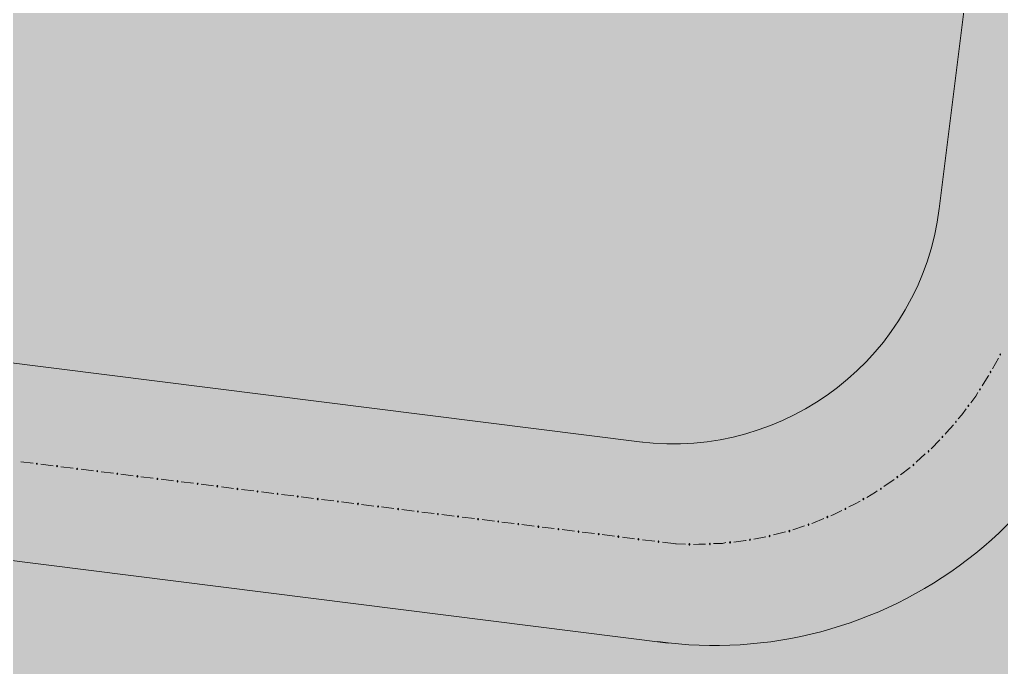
# Model space of a CAD drawing. Header units: metres. Extents: x -4 to 509425, y 7549 to 4732445.
# Drawn here: x 476056.5 to 476076.61, y 4719704.91 to 4719718.17 of the extents above; entities that cross this region are included whole.
import ezdxf

# ---------------------------------------------------------------- set-up
doc = ezdxf.new("R2010")
doc.units = ezdxf.units.M
doc.header["$LTSCALE"] = 0.01
doc.header["$MEASUREMENT"] = 0
doc.layers.get('0').update_dxf_attribs({"lineweight": 0})
doc.layers.add('_SUBESTACIÓN', color=1, linetype='Continuous')
doc.layers.add('SUBESTACION LA VID', color=253, linetype='Continuous')

# ---------------------------------------------------------------- blocks, each defined once
blk = doc.blocks.new('A$Cfff6051d')
at = {"layer": 'SUBESTACION LA VID', "transparency": 33554687}
h = blk.add_hatch(color=256, dxfattribs=at)
h.dxf.hatch_style = 2
h.paths.add_polyline_path([(476076.593, 4719711.312), (476076.594, 4719711.32), (476076.586, 4719711.321), (476076.576, 4719711.314), (476076.584, 4719711.304), (476076.592, 4719711.303)])
h = blk.add_hatch(color=256, dxfattribs=at)
h.dxf.hatch_style = 2
h.paths.add_polyline_path([(476076.395, 4719710.953), (476076.396, 4719710.961), (476076.387, 4719710.962), (476076.378, 4719710.955), (476076.385, 4719710.945), (476076.393, 4719710.944)])
h = blk.add_hatch(color=256, dxfattribs=at)
h.dxf.hatch_style = 2
h.paths.add_polyline_path([(476076.179, 4719710.596), (476076.18, 4719710.604), (476076.172, 4719710.605), (476076.162, 4719710.598), (476076.17, 4719710.588), (476076.178, 4719710.587)])
h = blk.add_hatch(color=256, dxfattribs=at)
h.dxf.hatch_style = 2
h.paths.add_polyline_path([(476075.941, 4719710.259), (476075.942, 4719710.267), (476075.933, 4719710.268), (476075.924, 4719710.261), (476075.931, 4719710.251), (476075.94, 4719710.25)])
h = blk.add_hatch(color=256, dxfattribs=at)
h.dxf.hatch_style = 2
h.paths.add_polyline_path([(476075.686, 4719709.932), (476075.687, 4719709.941), (476075.679, 4719709.942), (476075.67, 4719709.934), (476075.677, 4719709.925), (476075.685, 4719709.924)])
h = blk.add_hatch(color=256, dxfattribs=at)
h.dxf.hatch_style = 2
h.paths.add_polyline_path([(476075.409, 4719709.626), (476075.41, 4719709.634), (476075.402, 4719709.635), (476075.392, 4719709.628), (476075.4, 4719709.618), (476075.408, 4719709.617)])
h = blk.add_hatch(color=256, dxfattribs=at)
h.dxf.hatch_style = 2
h.paths.add_polyline_path([(476075.124, 4719709.329), (476075.125, 4719709.337), (476075.117, 4719709.338), (476075.108, 4719709.331), (476075.115, 4719709.321), (476075.123, 4719709.32)])
h = blk.add_hatch(color=256, dxfattribs=at)
h.dxf.hatch_style = 2
h.paths.add_polyline_path([(476056.859, 4719709.076), (476056.86, 4719709.084), (476056.852, 4719709.085), (476056.842, 4719709.078), (476056.85, 4719709.068), (476056.858, 4719709.067)])
h = blk.add_hatch(color=256, dxfattribs=at)
h.dxf.hatch_style = 2
h.paths.add_polyline_path([(476057.271, 4719709.024), (476057.272, 4719709.033), (476057.263, 4719709.034), (476057.254, 4719709.026), (476057.261, 4719709.017), (476057.27, 4719709.016)])
h = blk.add_hatch(color=256, dxfattribs=at)
h.dxf.hatch_style = 2
h.paths.add_polyline_path([(476057.682, 4719708.973), (476057.683, 4719708.981), (476057.675, 4719708.982), (476057.665, 4719708.975), (476057.673, 4719708.965), (476057.681, 4719708.964)])
h = blk.add_hatch(color=256, dxfattribs=at)
h.dxf.hatch_style = 2
h.paths.add_polyline_path([(476074.817, 4719709.051), (476074.818, 4719709.06), (476074.809, 4719709.061), (476074.8, 4719709.054), (476074.807, 4719709.044), (476074.816, 4719709.043)])
h = blk.add_hatch(color=256, dxfattribs=at)
h.dxf.hatch_style = 2
h.paths.add_polyline_path([(476058.094, 4719708.921), (476058.095, 4719708.929), (476058.087, 4719708.93), (476058.077, 4719708.923), (476058.084, 4719708.914), (476058.093, 4719708.913)])
h = blk.add_hatch(color=256, dxfattribs=at)
h.dxf.hatch_style = 2
h.paths.add_polyline_path([(476058.506, 4719708.869), (476058.507, 4719708.878), (476058.498, 4719708.879), (476058.489, 4719708.871), (476058.496, 4719708.862), (476058.504, 4719708.861)])
h = blk.add_hatch(color=256, dxfattribs=at)
h.dxf.hatch_style = 2
h.paths.add_polyline_path([(476058.917, 4719708.818), (476058.918, 4719708.826), (476058.91, 4719708.827), (476058.9, 4719708.82), (476058.908, 4719708.81), (476058.916, 4719708.809)])
h = blk.add_hatch(color=256, dxfattribs=at)
h.dxf.hatch_style = 2
h.paths.add_polyline_path([(476059.329, 4719708.766), (476059.33, 4719708.775), (476059.321, 4719708.776), (476059.312, 4719708.768), (476059.319, 4719708.759), (476059.328, 4719708.758)])
h = blk.add_hatch(color=256, dxfattribs=at)
h.dxf.hatch_style = 2
h.paths.add_polyline_path([(476074.487, 4719708.803), (476074.488, 4719708.811), (476074.479, 4719708.812), (476074.47, 4719708.805), (476074.477, 4719708.795), (476074.486, 4719708.794)])
h = blk.add_hatch(color=256, dxfattribs=at)
h.dxf.hatch_style = 2
h.paths.add_polyline_path([(476059.74, 4719708.715), (476059.741, 4719708.723), (476059.733, 4719708.724), (476059.724, 4719708.717), (476059.731, 4719708.707), (476059.739, 4719708.706)])
h = blk.add_hatch(color=256, dxfattribs=at)
h.dxf.hatch_style = 2
h.paths.add_polyline_path([(476060.152, 4719708.663), (476060.153, 4719708.671), (476060.145, 4719708.672), (476060.135, 4719708.665), (476060.143, 4719708.656), (476060.151, 4719708.655)])
h = blk.add_hatch(color=256, dxfattribs=at)
h.dxf.hatch_style = 2
h.paths.add_polyline_path([(476060.555, 4719708.612), (476060.556, 4719708.621), (476060.548, 4719708.622), (476060.538, 4719708.615), (476060.546, 4719708.605), (476060.554, 4719708.604)])
h = blk.add_hatch(color=256, dxfattribs=at)
h.dxf.hatch_style = 2
h.paths.add_polyline_path([(476060.967, 4719708.561), (476060.968, 4719708.569), (476060.959, 4719708.57), (476060.95, 4719708.563), (476060.957, 4719708.553), (476060.966, 4719708.552)])
h = blk.add_hatch(color=256, dxfattribs=at)
h.dxf.hatch_style = 2
h.paths.add_polyline_path([(476074.15, 4719708.563), (476074.151, 4719708.572), (476074.142, 4719708.573), (476074.133, 4719708.565), (476074.14, 4719708.556), (476074.149, 4719708.555)])
h = blk.add_hatch(color=256, dxfattribs=at)
h.dxf.hatch_style = 2
h.paths.add_polyline_path([(476061.378, 4719708.509), (476061.379, 4719708.518), (476061.371, 4719708.519), (476061.362, 4719708.511), (476061.369, 4719708.502), (476061.377, 4719708.501)])
h = blk.add_hatch(color=256, dxfattribs=at)
h.dxf.hatch_style = 2
h.paths.add_polyline_path([(476061.79, 4719708.458), (476061.791, 4719708.466), (476061.783, 4719708.467), (476061.773, 4719708.46), (476061.781, 4719708.45), (476061.789, 4719708.449)])
h = blk.add_hatch(color=256, dxfattribs=at)
h.dxf.hatch_style = 2
h.paths.add_polyline_path([(476062.202, 4719708.406), (476062.203, 4719708.414), (476062.194, 4719708.415), (476062.185, 4719708.408), (476062.192, 4719708.399), (476062.201, 4719708.398)])
h = blk.add_hatch(color=256, dxfattribs=at)
h.dxf.hatch_style = 2
h.paths.add_polyline_path([(476062.613, 4719708.354), (476062.614, 4719708.363), (476062.606, 4719708.364), (476062.596, 4719708.356), (476062.604, 4719708.347), (476062.612, 4719708.346)])
h = blk.add_hatch(color=256, dxfattribs=at)
h.dxf.hatch_style = 2
h.paths.add_polyline_path([(476073.79, 4719708.352), (476073.791, 4719708.361), (476073.783, 4719708.362), (476073.774, 4719708.355), (476073.781, 4719708.345), (476073.789, 4719708.344)])
h = blk.add_hatch(color=256, dxfattribs=at)
h.dxf.hatch_style = 2
h.paths.add_polyline_path([(476063.025, 4719708.303), (476063.026, 4719708.311), (476063.018, 4719708.312), (476063.008, 4719708.305), (476063.015, 4719708.295), (476063.024, 4719708.294)])
h = blk.add_hatch(color=256, dxfattribs=at)
h.dxf.hatch_style = 2
h.paths.add_polyline_path([(476063.437, 4719708.251), (476063.438, 4719708.26), (476063.429, 4719708.261), (476063.42, 4719708.253), (476063.427, 4719708.244), (476063.435, 4719708.243)])
h = blk.add_hatch(color=256, dxfattribs=at)
h.dxf.hatch_style = 2
h.paths.add_polyline_path([(476063.848, 4719708.2), (476063.849, 4719708.208), (476063.841, 4719708.209), (476063.831, 4719708.202), (476063.839, 4719708.192), (476063.847, 4719708.191)])
h = blk.add_hatch(color=256, dxfattribs=at)
h.dxf.hatch_style = 2
h.paths.add_polyline_path([(476064.26, 4719708.148), (476064.261, 4719708.156), (476064.252, 4719708.157), (476064.243, 4719708.15), (476064.25, 4719708.141), (476064.259, 4719708.14)])
h = blk.add_hatch(color=256, dxfattribs=at)
h.dxf.hatch_style = 2
h.paths.add_polyline_path([(476073.424, 4719708.151), (476073.425, 4719708.159), (476073.417, 4719708.16), (476073.407, 4719708.153), (476073.414, 4719708.144), (476073.423, 4719708.143)])
h = blk.add_hatch(color=256, dxfattribs=at)
h.dxf.hatch_style = 2
h.paths.add_polyline_path([(476064.663, 4719708.097), (476064.664, 4719708.106), (476064.656, 4719708.107), (476064.646, 4719708.1), (476064.653, 4719708.09), (476064.662, 4719708.089)])
h = blk.add_hatch(color=256, dxfattribs=at)
h.dxf.hatch_style = 2
h.paths.add_polyline_path([(476065.075, 4719708.046), (476065.076, 4719708.054), (476065.067, 4719708.055), (476065.058, 4719708.048), (476065.065, 4719708.038), (476065.074, 4719708.037)])
h = blk.add_hatch(color=256, dxfattribs=at)
h.dxf.hatch_style = 2
h.paths.add_polyline_path([(476065.486, 4719707.994), (476065.487, 4719708.003), (476065.479, 4719708.004), (476065.469, 4719707.996), (476065.477, 4719707.987), (476065.485, 4719707.986)])
h = blk.add_hatch(color=256, dxfattribs=at)
h.dxf.hatch_style = 2
h.paths.add_polyline_path([(476073.053, 4719707.984), (476073.054, 4719707.993), (476073.046, 4719707.994), (476073.036, 4719707.986), (476073.044, 4719707.977), (476073.052, 4719707.976)])
h = blk.add_hatch(color=256, dxfattribs=at)
h.dxf.hatch_style = 2
h.paths.add_polyline_path([(476065.898, 4719707.943), (476065.899, 4719707.951), (476065.89, 4719707.952), (476065.881, 4719707.945), (476065.888, 4719707.935), (476065.897, 4719707.934)])
h = blk.add_hatch(color=256, dxfattribs=at)
h.dxf.hatch_style = 2
h.paths.add_polyline_path([(476066.309, 4719707.891), (476066.31, 4719707.899), (476066.302, 4719707.9), (476066.293, 4719707.893), (476066.3, 4719707.884), (476066.308, 4719707.883)])
h = blk.add_hatch(color=256, dxfattribs=at)
h.dxf.hatch_style = 2
h.paths.add_polyline_path([(476066.721, 4719707.839), (476066.722, 4719707.848), (476066.714, 4719707.849), (476066.704, 4719707.842), (476066.712, 4719707.832), (476066.72, 4719707.831)])
h = blk.add_hatch(color=256, dxfattribs=at)
h.dxf.hatch_style = 2
h.paths.add_polyline_path([(476067.133, 4719707.788), (476067.134, 4719707.796), (476067.125, 4719707.797), (476067.116, 4719707.79), (476067.123, 4719707.78), (476067.132, 4719707.779)])
h = blk.add_hatch(color=256, dxfattribs=at)
h.dxf.hatch_style = 2
h.paths.add_polyline_path([(476072.667, 4719707.828), (476072.668, 4719707.836), (476072.659, 4719707.837), (476072.65, 4719707.83), (476072.657, 4719707.82), (476072.666, 4719707.819)])
h = blk.add_hatch(color=256, dxfattribs=at)
h.dxf.hatch_style = 2
h.paths.add_polyline_path([(476067.544, 4719707.736), (476067.545, 4719707.745), (476067.537, 4719707.746), (476067.527, 4719707.738), (476067.535, 4719707.729), (476067.543, 4719707.728)])
h = blk.add_hatch(color=256, dxfattribs=at)
h.dxf.hatch_style = 2
h.paths.add_polyline_path([(476067.956, 4719707.685), (476067.957, 4719707.693), (476067.949, 4719707.694), (476067.939, 4719707.687), (476067.946, 4719707.677), (476067.955, 4719707.676)])
h = blk.add_hatch(color=256, dxfattribs=at)
h.dxf.hatch_style = 2
h.paths.add_polyline_path([(476068.368, 4719707.633), (476068.369, 4719707.641), (476068.36, 4719707.642), (476068.351, 4719707.635), (476068.358, 4719707.626), (476068.366, 4719707.625)])
h = blk.add_hatch(color=256, dxfattribs=at)
h.dxf.hatch_style = 2
h.paths.add_polyline_path([(476068.771, 4719707.582), (476068.772, 4719707.591), (476068.763, 4719707.592), (476068.754, 4719707.585), (476068.761, 4719707.575), (476068.77, 4719707.574)])
h = blk.add_hatch(color=256, dxfattribs=at)
h.dxf.hatch_style = 2
h.paths.add_polyline_path([(476071.87, 4719707.595), (476071.871, 4719707.603), (476071.862, 4719707.604), (476071.853, 4719707.597), (476071.86, 4719707.588), (476071.868, 4719707.587)])
h = blk.add_hatch(color=256, dxfattribs=at)
h.dxf.hatch_style = 2
h.paths.add_polyline_path([(476072.275, 4719707.698), (476072.276, 4719707.706), (476072.268, 4719707.707), (476072.258, 4719707.7), (476072.265, 4719707.69), (476072.274, 4719707.689)])
h = blk.add_hatch(color=256, dxfattribs=at)
h.dxf.hatch_style = 2
h.paths.add_polyline_path([(476069.182, 4719707.531), (476069.183, 4719707.539), (476069.175, 4719707.54), (476069.166, 4719707.533), (476069.173, 4719707.523), (476069.181, 4719707.522)])
h = blk.add_hatch(color=256, dxfattribs=at)
h.dxf.hatch_style = 2
h.paths.add_polyline_path([(476069.594, 4719707.479), (476069.595, 4719707.488), (476069.587, 4719707.489), (476069.577, 4719707.481), (476069.585, 4719707.472), (476069.593, 4719707.471)])
h = blk.add_hatch(color=256, dxfattribs=at)
h.dxf.hatch_style = 2
h.paths.add_polyline_path([(476070.227, 4719707.425), (476070.228, 4719707.434), (476070.22, 4719707.435), (476070.21, 4719707.428), (476070.218, 4719707.418), (476070.226, 4719707.417)])
h = blk.add_hatch(color=256, dxfattribs=at)
h.dxf.hatch_style = 2
h.paths.add_polyline_path([(476070.646, 4719707.433), (476070.647, 4719707.441), (476070.639, 4719707.442), (476070.629, 4719707.435), (476070.637, 4719707.425), (476070.645, 4719707.424)])
h = blk.add_hatch(color=256, dxfattribs=at)
h.dxf.hatch_style = 2
h.paths.add_polyline_path([(476071.06, 4719707.466), (476071.061, 4719707.474), (476071.053, 4719707.476), (476071.043, 4719707.468), (476071.05, 4719707.459), (476071.059, 4719707.458)])
h = blk.add_hatch(color=256, dxfattribs=at)
h.dxf.hatch_style = 2
h.paths.add_polyline_path([(476071.467, 4719707.517), (476071.468, 4719707.526), (476071.46, 4719707.527), (476071.451, 4719707.52), (476071.458, 4719707.51), (476071.466, 4719707.509)])
at = {"layer": 'SUBESTACION LA VID', "lineweight": 15}
for p, q in [((476076.401, 4719722.778), (476075.337, 4719714.293)), ((476069.252, 4719709.519), (475971.716, 4719721.747)), ((476069.786, 4719705.407), (475972.915, 4719717.552)), ((476076.428, 4719711.017), (476076.55, 4719711.24)), ((476075.174, 4719709.382), (476075.35, 4719709.565)), ((476074.866, 4719709.105), (476075.05, 4719709.278)), ((476056.775, 4719709.086), (476056.523, 4719709.118)), ((476057.187, 4719709.035), (476056.935, 4719709.066)), ((476057.598, 4719708.983), (476057.346, 4719709.015)), ((476058.01, 4719708.932), (476057.758, 4719708.963)), ((476074.544, 4719708.847), (476074.742, 4719709.001)), ((476058.422, 4719708.88), (476058.169, 4719708.912)), ((476058.825, 4719708.829), (476058.573, 4719708.861)), ((476059.236, 4719708.778), (476058.984, 4719708.809)), ((476059.648, 4719708.726), (476059.396, 4719708.758)), ((476060.06, 4719708.675), (476059.808, 4719708.706)), ((476060.471, 4719708.623), (476060.219, 4719708.655)), ((476060.883, 4719708.571), (476060.631, 4719708.603)), ((476074.206, 4719708.607), (476074.412, 4719708.752)), ((476061.294, 4719708.52), (476061.042, 4719708.551)), ((476061.706, 4719708.468), (476061.454, 4719708.5)), ((476062.118, 4719708.417), (476061.866, 4719708.448)), ((476062.521, 4719708.366), (476062.269, 4719708.398)), ((476062.932, 4719708.314), (476062.68, 4719708.346)), ((476063.344, 4719708.263), (476063.092, 4719708.294)), ((476063.756, 4719708.211), (476063.504, 4719708.243)), ((476064.167, 4719708.16), (476063.915, 4719708.191)), ((476064.579, 4719708.108), (476064.327, 4719708.14)), ((476064.991, 4719708.056), (476064.739, 4719708.088)), ((476065.402, 4719708.005), (476065.15, 4719708.036)), ((476065.814, 4719707.953), (476065.562, 4719707.985)), ((476066.225, 4719707.902), (476065.973, 4719707.933)), ((476066.629, 4719707.851), (476066.377, 4719707.883)), ((476067.04, 4719707.799), (476066.788, 4719707.831)), ((476067.452, 4719707.748), (476067.2, 4719707.779)), ((476072.338, 4719707.724), (476072.578, 4719707.805)), ((476067.863, 4719707.696), (476067.611, 4719707.728)), ((476068.275, 4719707.645), (476068.023, 4719707.676)), ((476068.687, 4719707.593), (476068.435, 4719707.625)), ((476069.098, 4719707.541), (476068.846, 4719707.573)), ((476071.538, 4719707.534), (476071.782, 4719707.58)), ((476071.941, 4719707.62), (476072.188, 4719707.683)), ((476069.51, 4719707.49), (476069.258, 4719707.521)), ((476069.947, 4719707.435), (476069.67, 4719707.47)), ((476069.938, 4719707.436), (476070.142, 4719707.428))]:
    blk.add_line(p, q, dxfattribs=at)
at = {"layer": 'SUBESTACION LA VID'}
for points in [[(476076.593, 4719711.312), (476076.594, 4719711.32), (476076.586, 4719711.321), (476076.576, 4719711.314), (476076.584, 4719711.304), (476076.592, 4719711.303)], [(476076.395, 4719710.953), (476076.396, 4719710.961), (476076.387, 4719710.962), (476076.378, 4719710.955), (476076.385, 4719710.945), (476076.393, 4719710.944)], [(476076.179, 4719710.596), (476076.18, 4719710.604), (476076.172, 4719710.605), (476076.162, 4719710.598), (476076.17, 4719710.588), (476076.178, 4719710.587)], [(476075.941, 4719710.259), (476075.942, 4719710.267), (476075.933, 4719710.268), (476075.924, 4719710.261), (476075.931, 4719710.251), (476075.94, 4719710.25)], [(476075.686, 4719709.932), (476075.687, 4719709.941), (476075.679, 4719709.942), (476075.67, 4719709.934), (476075.677, 4719709.925), (476075.685, 4719709.924)], [(476075.409, 4719709.626), (476075.41, 4719709.634), (476075.402, 4719709.635), (476075.392, 4719709.628), (476075.4, 4719709.618), (476075.408, 4719709.617)], [(476075.124, 4719709.329), (476075.125, 4719709.337), (476075.117, 4719709.338), (476075.108, 4719709.331), (476075.115, 4719709.321), (476075.123, 4719709.32)], [(476056.859, 4719709.076), (476056.86, 4719709.084), (476056.852, 4719709.085), (476056.842, 4719709.078), (476056.85, 4719709.068), (476056.858, 4719709.067)], [(476057.271, 4719709.024), (476057.272, 4719709.033), (476057.263, 4719709.034), (476057.254, 4719709.026), (476057.261, 4719709.017), (476057.27, 4719709.016)], [(476057.682, 4719708.973), (476057.683, 4719708.981), (476057.675, 4719708.982), (476057.665, 4719708.975), (476057.673, 4719708.965), (476057.681, 4719708.964)], [(476074.817, 4719709.051), (476074.818, 4719709.06), (476074.809, 4719709.061), (476074.8, 4719709.054), (476074.807, 4719709.044), (476074.816, 4719709.043)], [(476058.094, 4719708.921), (476058.095, 4719708.929), (476058.087, 4719708.93), (476058.077, 4719708.923), (476058.084, 4719708.914), (476058.093, 4719708.913)], [(476058.506, 4719708.869), (476058.507, 4719708.878), (476058.498, 4719708.879), (476058.489, 4719708.871), (476058.496, 4719708.862), (476058.504, 4719708.861)], [(476058.917, 4719708.818), (476058.918, 4719708.826), (476058.91, 4719708.827), (476058.9, 4719708.82), (476058.908, 4719708.81), (476058.916, 4719708.809)], [(476059.329, 4719708.766), (476059.33, 4719708.775), (476059.321, 4719708.776), (476059.312, 4719708.768), (476059.319, 4719708.759), (476059.328, 4719708.758)], [(476074.487, 4719708.803), (476074.488, 4719708.811), (476074.479, 4719708.812), (476074.47, 4719708.805), (476074.477, 4719708.795), (476074.486, 4719708.794)], [(476059.74, 4719708.715), (476059.741, 4719708.723), (476059.733, 4719708.724), (476059.724, 4719708.717), (476059.731, 4719708.707), (476059.739, 4719708.706)], [(476060.152, 4719708.663), (476060.153, 4719708.671), (476060.145, 4719708.672), (476060.135, 4719708.665), (476060.143, 4719708.656), (476060.151, 4719708.655)], [(476060.555, 4719708.612), (476060.556, 4719708.621), (476060.548, 4719708.622), (476060.538, 4719708.615), (476060.546, 4719708.605), (476060.554, 4719708.604)], [(476060.967, 4719708.561), (476060.968, 4719708.569), (476060.959, 4719708.57), (476060.95, 4719708.563), (476060.957, 4719708.553), (476060.966, 4719708.552)], [(476074.15, 4719708.563), (476074.151, 4719708.572), (476074.142, 4719708.573), (476074.133, 4719708.565), (476074.14, 4719708.556), (476074.149, 4719708.555)], [(476061.378, 4719708.509), (476061.379, 4719708.518), (476061.371, 4719708.519), (476061.362, 4719708.511), (476061.369, 4719708.502), (476061.377, 4719708.501)], [(476061.79, 4719708.458), (476061.791, 4719708.466), (476061.783, 4719708.467), (476061.773, 4719708.46), (476061.781, 4719708.45), (476061.789, 4719708.449)], [(476062.202, 4719708.406), (476062.203, 4719708.414), (476062.194, 4719708.415), (476062.185, 4719708.408), (476062.192, 4719708.399), (476062.201, 4719708.398)], [(476062.613, 4719708.354), (476062.614, 4719708.363), (476062.606, 4719708.364), (476062.596, 4719708.356), (476062.604, 4719708.347), (476062.612, 4719708.346)], [(476073.79, 4719708.352), (476073.791, 4719708.361), (476073.783, 4719708.362), (476073.774, 4719708.355), (476073.781, 4719708.345), (476073.789, 4719708.344)], [(476063.025, 4719708.303), (476063.026, 4719708.311), (476063.018, 4719708.312), (476063.008, 4719708.305), (476063.015, 4719708.295), (476063.024, 4719708.294)], [(476063.437, 4719708.251), (476063.438, 4719708.26), (476063.429, 4719708.261), (476063.42, 4719708.253), (476063.427, 4719708.244), (476063.435, 4719708.243)], [(476063.848, 4719708.2), (476063.849, 4719708.208), (476063.841, 4719708.209), (476063.831, 4719708.202), (476063.839, 4719708.192), (476063.847, 4719708.191)], [(476064.26, 4719708.148), (476064.261, 4719708.156), (476064.252, 4719708.157), (476064.243, 4719708.15), (476064.25, 4719708.141), (476064.259, 4719708.14)], [(476073.424, 4719708.151), (476073.425, 4719708.159), (476073.417, 4719708.16), (476073.407, 4719708.153), (476073.414, 4719708.144), (476073.423, 4719708.143)], [(476064.663, 4719708.097), (476064.664, 4719708.106), (476064.656, 4719708.107), (476064.646, 4719708.1), (476064.653, 4719708.09), (476064.662, 4719708.089)], [(476065.075, 4719708.046), (476065.076, 4719708.054), (476065.067, 4719708.055), (476065.058, 4719708.048), (476065.065, 4719708.038), (476065.074, 4719708.037)], [(476065.486, 4719707.994), (476065.487, 4719708.003), (476065.479, 4719708.004), (476065.469, 4719707.996), (476065.477, 4719707.987), (476065.485, 4719707.986)], [(476073.053, 4719707.984), (476073.054, 4719707.993), (476073.046, 4719707.994), (476073.036, 4719707.986), (476073.044, 4719707.977), (476073.052, 4719707.976)], [(476065.898, 4719707.943), (476065.899, 4719707.951), (476065.89, 4719707.952), (476065.881, 4719707.945), (476065.888, 4719707.935), (476065.897, 4719707.934)], [(476066.309, 4719707.891), (476066.31, 4719707.899), (476066.302, 4719707.9), (476066.293, 4719707.893), (476066.3, 4719707.884), (476066.308, 4719707.883)], [(476066.721, 4719707.839), (476066.722, 4719707.848), (476066.714, 4719707.849), (476066.704, 4719707.842), (476066.712, 4719707.832), (476066.72, 4719707.831)], [(476067.133, 4719707.788), (476067.134, 4719707.796), (476067.125, 4719707.797), (476067.116, 4719707.79), (476067.123, 4719707.78), (476067.132, 4719707.779)], [(476072.667, 4719707.828), (476072.668, 4719707.836), (476072.659, 4719707.837), (476072.65, 4719707.83), (476072.657, 4719707.82), (476072.666, 4719707.819)], [(476067.544, 4719707.736), (476067.545, 4719707.745), (476067.537, 4719707.746), (476067.527, 4719707.738), (476067.535, 4719707.729), (476067.543, 4719707.728)], [(476067.956, 4719707.685), (476067.957, 4719707.693), (476067.949, 4719707.694), (476067.939, 4719707.687), (476067.946, 4719707.677), (476067.955, 4719707.676)], [(476068.368, 4719707.633), (476068.369, 4719707.641), (476068.36, 4719707.642), (476068.351, 4719707.635), (476068.358, 4719707.626), (476068.366, 4719707.625)], [(476068.771, 4719707.582), (476068.772, 4719707.591), (476068.763, 4719707.592), (476068.754, 4719707.585), (476068.761, 4719707.575), (476068.77, 4719707.574)], [(476071.87, 4719707.595), (476071.871, 4719707.603), (476071.862, 4719707.604), (476071.853, 4719707.597), (476071.86, 4719707.588), (476071.868, 4719707.587)], [(476072.275, 4719707.698), (476072.276, 4719707.706), (476072.268, 4719707.707), (476072.258, 4719707.7), (476072.265, 4719707.69), (476072.274, 4719707.689)], [(476069.182, 4719707.531), (476069.183, 4719707.539), (476069.175, 4719707.54), (476069.166, 4719707.533), (476069.173, 4719707.523), (476069.181, 4719707.522)], [(476069.594, 4719707.479), (476069.595, 4719707.488), (476069.587, 4719707.489), (476069.577, 4719707.481), (476069.585, 4719707.472), (476069.593, 4719707.471)], [(476070.227, 4719707.425), (476070.228, 4719707.434), (476070.22, 4719707.435), (476070.21, 4719707.428), (476070.218, 4719707.418), (476070.226, 4719707.417)], [(476070.646, 4719707.433), (476070.647, 4719707.441), (476070.639, 4719707.442), (476070.629, 4719707.435), (476070.637, 4719707.425), (476070.645, 4719707.424)], [(476071.06, 4719707.466), (476071.061, 4719707.474), (476071.053, 4719707.476), (476071.043, 4719707.468), (476071.05, 4719707.459), (476071.059, 4719707.458)], [(476071.467, 4719707.517), (476071.468, 4719707.526), (476071.46, 4719707.527), (476071.451, 4719707.52), (476071.458, 4719707.51), (476071.466, 4719707.509)]]:
    blk.add_lwpolyline(points, close=True, dxfattribs=at)
at = {"layer": 'SUBESTACION LA VID', "lineweight": 0}
for points in [[(476076.593, 4719711.312), (476076.594, 4719711.32), (476076.586, 4719711.321), (476076.576, 4719711.314), (476076.584, 4719711.304), (476076.592, 4719711.303)], [(476076.395, 4719710.953), (476076.396, 4719710.961), (476076.387, 4719710.962), (476076.378, 4719710.955), (476076.385, 4719710.945), (476076.393, 4719710.944)], [(476076.179, 4719710.596), (476076.18, 4719710.604), (476076.172, 4719710.605), (476076.162, 4719710.598), (476076.17, 4719710.588), (476076.178, 4719710.587)], [(476075.941, 4719710.259), (476075.942, 4719710.267), (476075.933, 4719710.268), (476075.924, 4719710.261), (476075.931, 4719710.251), (476075.94, 4719710.25)], [(476075.686, 4719709.932), (476075.687, 4719709.941), (476075.679, 4719709.942), (476075.67, 4719709.934), (476075.677, 4719709.925), (476075.685, 4719709.924)], [(476075.409, 4719709.626), (476075.41, 4719709.634), (476075.402, 4719709.635), (476075.392, 4719709.628), (476075.4, 4719709.618), (476075.408, 4719709.617)], [(476075.124, 4719709.329), (476075.125, 4719709.337), (476075.117, 4719709.338), (476075.108, 4719709.331), (476075.115, 4719709.321), (476075.123, 4719709.32)], [(476056.859, 4719709.076), (476056.86, 4719709.084), (476056.852, 4719709.085), (476056.842, 4719709.078), (476056.85, 4719709.068), (476056.858, 4719709.067)], [(476057.271, 4719709.024), (476057.272, 4719709.033), (476057.263, 4719709.034), (476057.254, 4719709.026), (476057.261, 4719709.017), (476057.27, 4719709.016)], [(476057.682, 4719708.973), (476057.683, 4719708.981), (476057.675, 4719708.982), (476057.665, 4719708.975), (476057.673, 4719708.965), (476057.681, 4719708.964)], [(476074.817, 4719709.051), (476074.818, 4719709.06), (476074.809, 4719709.061), (476074.8, 4719709.054), (476074.807, 4719709.044), (476074.816, 4719709.043)], [(476058.094, 4719708.921), (476058.095, 4719708.929), (476058.087, 4719708.93), (476058.077, 4719708.923), (476058.084, 4719708.914), (476058.093, 4719708.913)], [(476058.506, 4719708.869), (476058.507, 4719708.878), (476058.498, 4719708.879), (476058.489, 4719708.871), (476058.496, 4719708.862), (476058.504, 4719708.861)], [(476058.917, 4719708.818), (476058.918, 4719708.826), (476058.91, 4719708.827), (476058.9, 4719708.82), (476058.908, 4719708.81), (476058.916, 4719708.809)], [(476059.329, 4719708.766), (476059.33, 4719708.775), (476059.321, 4719708.776), (476059.312, 4719708.768), (476059.319, 4719708.759), (476059.328, 4719708.758)], [(476074.487, 4719708.803), (476074.488, 4719708.811), (476074.479, 4719708.812), (476074.47, 4719708.805), (476074.477, 4719708.795), (476074.486, 4719708.794)], [(476059.74, 4719708.715), (476059.741, 4719708.723), (476059.733, 4719708.724), (476059.724, 4719708.717), (476059.731, 4719708.707), (476059.739, 4719708.706)], [(476060.152, 4719708.663), (476060.153, 4719708.671), (476060.145, 4719708.672), (476060.135, 4719708.665), (476060.143, 4719708.656), (476060.151, 4719708.655)], [(476060.555, 4719708.612), (476060.556, 4719708.621), (476060.548, 4719708.622), (476060.538, 4719708.615), (476060.546, 4719708.605), (476060.554, 4719708.604)], [(476060.967, 4719708.561), (476060.968, 4719708.569), (476060.959, 4719708.57), (476060.95, 4719708.563), (476060.957, 4719708.553), (476060.966, 4719708.552)], [(476074.15, 4719708.563), (476074.151, 4719708.572), (476074.142, 4719708.573), (476074.133, 4719708.565), (476074.14, 4719708.556), (476074.149, 4719708.555)], [(476061.378, 4719708.509), (476061.379, 4719708.518), (476061.371, 4719708.519), (476061.362, 4719708.511), (476061.369, 4719708.502), (476061.377, 4719708.501)], [(476061.79, 4719708.458), (476061.791, 4719708.466), (476061.783, 4719708.467), (476061.773, 4719708.46), (476061.781, 4719708.45), (476061.789, 4719708.449)], [(476062.202, 4719708.406), (476062.203, 4719708.414), (476062.194, 4719708.415), (476062.185, 4719708.408), (476062.192, 4719708.399), (476062.201, 4719708.398)], [(476062.613, 4719708.354), (476062.614, 4719708.363), (476062.606, 4719708.364), (476062.596, 4719708.356), (476062.604, 4719708.347), (476062.612, 4719708.346)], [(476073.79, 4719708.352), (476073.791, 4719708.361), (476073.783, 4719708.362), (476073.774, 4719708.355), (476073.781, 4719708.345), (476073.789, 4719708.344)], [(476063.025, 4719708.303), (476063.026, 4719708.311), (476063.018, 4719708.312), (476063.008, 4719708.305), (476063.015, 4719708.295), (476063.024, 4719708.294)], [(476063.437, 4719708.251), (476063.438, 4719708.26), (476063.429, 4719708.261), (476063.42, 4719708.253), (476063.427, 4719708.244), (476063.435, 4719708.243)], [(476063.848, 4719708.2), (476063.849, 4719708.208), (476063.841, 4719708.209), (476063.831, 4719708.202), (476063.839, 4719708.192), (476063.847, 4719708.191)], [(476064.26, 4719708.148), (476064.261, 4719708.156), (476064.252, 4719708.157), (476064.243, 4719708.15), (476064.25, 4719708.141), (476064.259, 4719708.14)], [(476073.424, 4719708.151), (476073.425, 4719708.159), (476073.417, 4719708.16), (476073.407, 4719708.153), (476073.414, 4719708.144), (476073.423, 4719708.143)], [(476064.663, 4719708.097), (476064.664, 4719708.106), (476064.656, 4719708.107), (476064.646, 4719708.1), (476064.653, 4719708.09), (476064.662, 4719708.089)], [(476065.075, 4719708.046), (476065.076, 4719708.054), (476065.067, 4719708.055), (476065.058, 4719708.048), (476065.065, 4719708.038), (476065.074, 4719708.037)], [(476065.486, 4719707.994), (476065.487, 4719708.003), (476065.479, 4719708.004), (476065.469, 4719707.996), (476065.477, 4719707.987), (476065.485, 4719707.986)], [(476073.053, 4719707.984), (476073.054, 4719707.993), (476073.046, 4719707.994), (476073.036, 4719707.986), (476073.044, 4719707.977), (476073.052, 4719707.976)], [(476065.898, 4719707.943), (476065.899, 4719707.951), (476065.89, 4719707.952), (476065.881, 4719707.945), (476065.888, 4719707.935), (476065.897, 4719707.934)], [(476066.309, 4719707.891), (476066.31, 4719707.899), (476066.302, 4719707.9), (476066.293, 4719707.893), (476066.3, 4719707.884), (476066.308, 4719707.883)], [(476066.721, 4719707.839), (476066.722, 4719707.848), (476066.714, 4719707.849), (476066.704, 4719707.842), (476066.712, 4719707.832), (476066.72, 4719707.831)], [(476067.133, 4719707.788), (476067.134, 4719707.796), (476067.125, 4719707.797), (476067.116, 4719707.79), (476067.123, 4719707.78), (476067.132, 4719707.779)], [(476072.667, 4719707.828), (476072.668, 4719707.836), (476072.659, 4719707.837), (476072.65, 4719707.83), (476072.657, 4719707.82), (476072.666, 4719707.819)], [(476067.544, 4719707.736), (476067.545, 4719707.745), (476067.537, 4719707.746), (476067.527, 4719707.738), (476067.535, 4719707.729), (476067.543, 4719707.728)], [(476067.956, 4719707.685), (476067.957, 4719707.693), (476067.949, 4719707.694), (476067.939, 4719707.687), (476067.946, 4719707.677), (476067.955, 4719707.676)], [(476068.368, 4719707.633), (476068.369, 4719707.641), (476068.36, 4719707.642), (476068.351, 4719707.635), (476068.358, 4719707.626), (476068.366, 4719707.625)], [(476068.771, 4719707.582), (476068.772, 4719707.591), (476068.763, 4719707.592), (476068.754, 4719707.585), (476068.761, 4719707.575), (476068.77, 4719707.574)], [(476071.87, 4719707.595), (476071.871, 4719707.603), (476071.862, 4719707.604), (476071.853, 4719707.597), (476071.86, 4719707.588), (476071.868, 4719707.587)], [(476072.275, 4719707.698), (476072.276, 4719707.706), (476072.268, 4719707.707), (476072.258, 4719707.7), (476072.265, 4719707.69), (476072.274, 4719707.689)], [(476069.182, 4719707.531), (476069.183, 4719707.539), (476069.175, 4719707.54), (476069.166, 4719707.533), (476069.173, 4719707.523), (476069.181, 4719707.522)], [(476069.594, 4719707.479), (476069.595, 4719707.488), (476069.587, 4719707.489), (476069.577, 4719707.481), (476069.585, 4719707.472), (476069.593, 4719707.471)], [(476070.227, 4719707.425), (476070.228, 4719707.434), (476070.22, 4719707.435), (476070.21, 4719707.428), (476070.218, 4719707.418), (476070.226, 4719707.417)], [(476070.646, 4719707.433), (476070.647, 4719707.441), (476070.639, 4719707.442), (476070.629, 4719707.435), (476070.637, 4719707.425), (476070.645, 4719707.424)], [(476071.06, 4719707.466), (476071.061, 4719707.474), (476071.053, 4719707.476), (476071.043, 4719707.468), (476071.05, 4719707.459), (476071.059, 4719707.458)], [(476071.467, 4719707.517), (476071.468, 4719707.526), (476071.46, 4719707.527), (476071.451, 4719707.52), (476071.458, 4719707.51), (476071.466, 4719707.509)]]:
    blk.add_lwpolyline(points, close=True, dxfattribs=at)
at = {"layer": 'SUBESTACION LA VID', "lineweight": 15}
for points in [[(476076.214, 4719710.668), (476076.341, 4719710.865), (476076.351, 4719710.881)], [(476075.983, 4719710.322), (476076.086, 4719710.462), (476076.129, 4719710.534)], [(476075.728, 4719709.995), (476075.799, 4719710.08), (476075.89, 4719710.197)], [(476075.458, 4719709.679), (476075.489, 4719709.718), (476075.628, 4719709.871)], [(476073.854, 4719708.387), (476074.03, 4719708.493), (476074.068, 4719708.522)], [(476073.489, 4719708.194), (476073.616, 4719708.255), (476073.717, 4719708.31)], [(476073.116, 4719708.01), (476073.189, 4719708.044), (476073.343, 4719708.118)], [(476072.73, 4719707.854), (476072.748, 4719707.86), (476072.972, 4719707.952)], [(476070.304, 4719707.424), (476070.415, 4719707.427), (476070.552, 4719707.427)], [(476070.715, 4719707.441), (476070.895, 4719707.444), (476070.965, 4719707.461)], [(476071.129, 4719707.474), (476071.372, 4719707.504), (476071.38, 4719707.503)]]:
    blk.add_lwpolyline(points, dxfattribs=at)
blk.add_open_spline([(476069.198, 4719709.525), (476072.211, 4719709.148), (476074.96, 4719711.284), (476075.338, 4719714.297)], degree=3, dxfattribs=at)
blk.add_open_spline([(476069.571, 4719705.435), (476071.826, 4719705.125), (476074.111, 4719705.729), (476075.917, 4719707.114), (476077.724, 4719708.499), (476078.901, 4719710.549), (476079.187, 4719712.807)], degree=3, knots=[0, 0, 0, 0, 1, 1, 1, 2, 2, 2, 2], dxfattribs=at)

msp = doc.modelspace()

# ---------------------------------------------------------------- hatches: boundary and pattern name
at = {"layer": '_SUBESTACIÓN', "transparency": 33554559}
h = msp.add_hatch(color=1, dxfattribs=at)
h.dxf.hatch_style = 1
h.paths.add_polyline_path([(475968.64, 4719805.825), (476089.939, 4719790.615), (476078.169, 4719696.74), (475956.869, 4719711.95)])

# ---------------------------------------------------------------- block references
at = {"linetype": 'Continuous'}
msp.add_blockref('A$Cfff6051d', (0, 0), dxfattribs=at)

doc.saveas('drawing.dxf')
